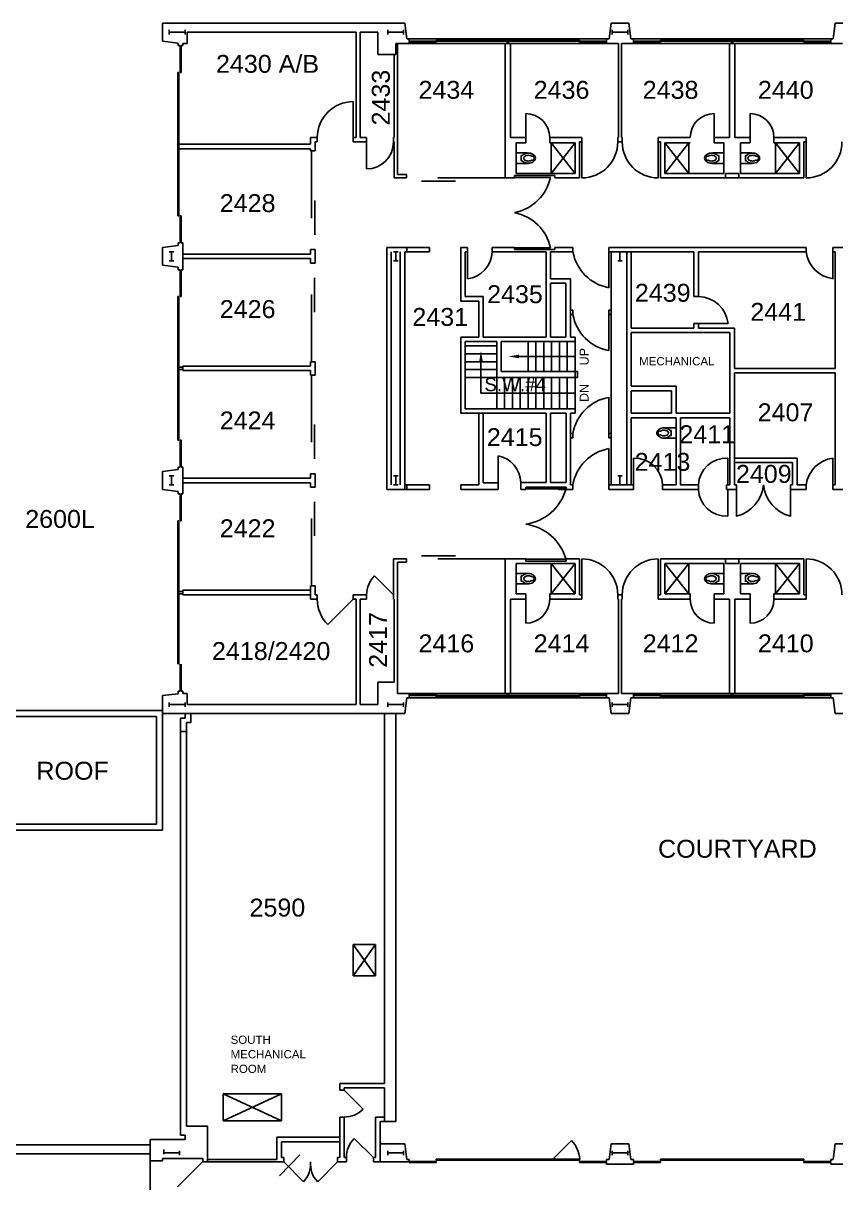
# Model space of a CAD drawing. Header units: inches. Extents: x -3198 to 3293, y 108 to 2903.
# Drawn here: x 82 to 1169, y 1022 to 2574 of the extents above; entities that cross this region are included whole.
import ezdxf
from ezdxf.enums import TextEntityAlignment as Align

# ---------------------------------------------------------------- set-up
doc = ezdxf.new("R2010")
doc.units = ezdxf.units.IN
doc.header["$LTSCALE"] = 96
doc.header["$MEASUREMENT"] = 0
doc.layers.get('0').update_dxf_attribs({"linetype": 'CONTINUOUS'})
for name, color, linetype in [('A-ANNO-ROOM', 4, 'CONTINUOUS'), ('A-ANNO-TEXT', 4, 'CONTINUOUS'), ('A-COLS', 5, 'CONTINUOUS'), ('A-DOOR', 2, 'CONTINUOUS'), ('A-FLOR-PFIX', 2, 'CONTINUOUS'), ('A-FLOR-STRS', 2, 'CONTINUOUS'), ('A-GLAZ', 2, 'CONTINUOUS'), ('A-GLAZ-SILL', 1, 'CONTINUOUS'), ('A-ROOF-LEVL-MED', 3, 'CONTINUOUS'), ('A-ROOF-LEVL-THICK', 5, 'CONTINUOUS'), ('A-SHAFT', 1, 'CONTINUOUS'), ('A-WALL-FULL', 6, 'CONTINUOUS')]:
    doc.layers.add(name, color=color, linetype=linetype)
doc.styles.add('ARIAL', font='arial.ttf')

# ---------------------------------------------------------------- blocks, each defined once
blk = doc.blocks.new('AH')
blk.add_lwpolyline([(0, 0, 0.05, 0, 0), (0.15, 0, 0, 0, 0)], format="xyseb")
blk = doc.blocks.new('P2477016')
for p, q in [((-3.603083, -23.831759), (-3.603083, -23.831759)), ((-2.504894, -21.068753), (-2.504894, -21.068753))]:
    blk.add_line(p, q)
for points in [[(-6.93083, -16.399601, -0.022673), (-7, -14.875), (-7, 0), (-3.020761, 0), (0, 0), (3.020761, 0), (7, 0), (7, -14.875)], [(-6.937926, -16.211212, -0.074934), (-6.387938, -12.562014, -0.085426), (-4.920528, -9.670474, -0.066386), (-3.550098, -8.264603), (-3.550098, -6.711212), (3.449902, -6.711212), (3.449902, -8.264603, -0.066386), (4.820333, -9.670474, -0.085426), (6.287743, -12.562014, -0.111314), (6.709134, -17.991061)], [(3.991504, -23.722377, -0.562484), (3.158962, -23.529526), (2.424162, -21.300368, -0.238976), (2.492058, -20.853364, 0.08035), (3.421006, -18.976205, 0.074934), (3.837731, -16.211212, 0.074934), (3.421006, -13.446218, 0.085426), (2.414145, -11.462194, 0.066386), (1.597345, -10.624271, 0.330534), (-1.69754, -10.624271, 0.066386), (-2.51434, -11.462194, 0.085426), (-3.521201, -13.446218, 0.074934), (-3.937926, -16.211212, 0.074934), (-3.521201, -18.976205, 0.08035), (-2.592253, -20.853364, -0.238976), (-2.524357, -21.300368), (-3.250575, -23.503493, -0.549653), (-4.069149, -23.710095)], [(0, -25.75, 0.143932), (2.498761, -25.015482, 0.107177), (4.949747, -22.564786, 0.077997), (6.431696, -19.212481, 0.065232), (7, -14.875)], [(-4.023967, -23.748064, 0.06085), (-2.498761, -25.015482, 0.143932), (0, -25.75)], [(-2.976493, -22.67201, 0.063273), (-1.687041, -23.754089, 0.143932), (0, -24.25)], [(0, -24.25, 0.143932), (1.687041, -23.754089, 0.059203), (2.902316, -22.750942)]]:
    blk.add_lwpolyline(points, format="xyb")
for centre, radius, start, end in [((5.443363, -16.211212), 12.38129, 180, 197.141641), ((2.746106, -17.043143), 9.558648, 197.141641, 216.672481), ((1.035634, -18.316811), 7.426057, 216.672481, 226.574161)]:
    blk.add_arc(centre, radius, start, end)

msp = doc.modelspace()

# ---------------------------------------------------------------- linework, layer by layer
at = {"layer": 'A-ANNO-ROOM'}
msp.add_line((452.1, 1058.9), (425, 1031), dxfattribs=at)
at = {"layer": 'A-ANNO-TEXT'}
for p, q in [((820.5, 2127.5), (745.5, 2127.5)), ((694.5, 2120.5), (694.5, 2078.5)), ((820.5, 2078.5), (694.5, 2078.5))]:
    msp.add_line(p, q, dxfattribs=at)
at = {"layer": 'A-COLS'}
for p, q in [((277.5, 2564.5), (277.5, 2558.5)), ((277.5, 2561.5), (298.5, 2561.5)), ((298.5, 2564.5), (298.5, 2558.5)), ((570, 2564.5), (570, 2558.5)), ((570, 2561.5), (591, 2561.5)), ((591, 2564.5), (591, 2558.5)), ((870, 2564.5), (870, 2558.5)), ((870, 2561.5), (891, 2561.5)), ((891, 2564.5), (891, 2558.5)), ((283.5, 2267.5), (277.5, 2267.5)), ((280.5, 2267.5), (280.5, 2255.5)), ((583.5, 2267.5), (577.5, 2267.5)), ((580.5, 2267.5), (580.5, 2255.5)), ((883.5, 2267.5), (877.5, 2267.5)), ((880.5, 2267.5), (880.5, 2255.5)), ((277.5, 2255.5), (283.5, 2255.5)), ((577.5, 2255.5), (583.5, 2255.5)), ((877.5, 2255.5), (883.5, 2255.5)), ((283.5, 1967.5), (277.5, 1967.5)), ((283.5, 1967.5), (277.5, 1967.5)), ((277.5, 1955.5), (283.5, 1955.5)), ((277.5, 1955.5), (283.5, 1955.5)), ((280.5, 1967.5), (280.5, 1955.5)), ((280.5, 1967.5), (280.5, 1955.5)), ((583.5, 1967.5), (577.5, 1967.5)), ((583.5, 1967.5), (577.5, 1967.5)), ((577.5, 1955.5), (583.5, 1955.5)), ((577.5, 1955.5), (583.5, 1955.5)), ((580.5, 1967.5), (580.5, 1955.5)), ((580.5, 1967.5), (580.5, 1955.5)), ((883.5, 1967.5), (877.5, 1967.5)), ((883.5, 1967.5), (877.5, 1967.5)), ((877.5, 1955.5), (883.5, 1955.5)), ((877.5, 1955.5), (883.5, 1955.5)), ((880.5, 1967.5), (880.5, 1955.5)), ((880.5, 1967.5), (880.5, 1955.5)), ((277.5, 1658.5), (277.5, 1664.5)), ((277.5, 1661.5), (298.5, 1661.5)), ((298.5, 1658.5), (298.5, 1664.5)), ((570, 1658.5), (570, 1664.5)), ((570, 1661.5), (591, 1661.5)), ((591, 1658.5), (591, 1664.5)), ((870, 1658.5), (870, 1664.5)), ((870, 1661.5), (891, 1661.5)), ((891, 1658.5), (891, 1664.5)), ((270, 1066), (270, 1060)), ((270, 1061.5), (291, 1061.5)), ((291, 1064.5), (291, 1058.5)), ((570, 1064.5), (570, 1058.5)), ((570, 1061.5), (591, 1061.5)), ((591, 1064.5), (591, 1058.5)), ((870, 1064.5), (870, 1058.5)), ((870, 1061.5), (891, 1061.5)), ((891, 1064.5), (891, 1058.5))]:
    msp.add_line(p, q, dxfattribs=at)
at = {"layer": 'A-DOOR'}
for p, q in [((523.5, 2420.5), (523.5, 2468.5)), ((754.5, 2420.5), (754.5, 2452.5)), ((1006.5, 2420.5), (1006.5, 2452.5)), ((1054.5, 2420.5), (1054.5, 2452.5)), ((541.5, 2414.5), (541.5, 2378.5)), ((829.5, 2414.5), (829.5, 2366.5)), ((931.5, 2414.5), (931.5, 2366.5)), ((1129.5, 2414.5), (1129.5, 2366.5)), ((467.8, 2312.5), (467.8, 2402.5)), ((660.5, 2362.2), (614.7, 2362.2)), ((636.9, 2366.5), (726.9, 2366.5)), ((739.5, 2367), (787.5, 2367)), ((472.1, 2336.1), (472.1, 2290.4)), ((676.5, 2231.5), (676.5, 2267.5)), ((739.5, 2273), (787.5, 2273)), ((865.5, 2219.5), (865.5, 2267.5)), ((1165.5, 2267.5), (1165.5, 2231.5)), ((471.9, 2186.8), (471.9, 2232.5)), ((467.6, 2210.4), (467.6, 2120.4)), ((865.5, 2135.5), (865.5, 2183.5)), ((1025.1, 2171.5), (985.5, 2171.5)), ((467.6, 2012.6), (467.6, 2102.6)), ((865.5, 2072.8), (865.5, 2024.8)), ((471.9, 2036.2), (471.9, 1990.5)), ((865.5, 2004.1), (865.5, 1956.1)), ((717.3, 1994.5), (717.3, 1958.5)), ((898.4, 1991.3), (898.4, 1955.3)), ((1024.6, 1991.3), (1024.6, 1955.5)), ((1165.5, 1955.5), (1165.5, 1991.5)), ((754.5, 1950.3), (808.4, 1950.3)), ((1024.6, 1913.7), (1024.6, 1949.5)), ((1036.5, 1949.5), (1036.5, 1913.5)), ((1108.5, 1949.5), (1108.5, 1913.5)), ((471.9, 1887.2), (471.9, 1932.9)), ((467.6, 1910.7), (467.6, 1820.7)), ((660.5, 1860.8), (614.7, 1860.8)), ((636.9, 1856.5), (726.9, 1856.5)), ((754.5, 1856), (808.4, 1856)), ((829.5, 1808.5), (829.5, 1856.5)), ((931.5, 1808.5), (931.5, 1856.5)), ((1129.5, 1808.5), (1129.5, 1856.5)), ((577.5, 1808.5), (552, 1834)), ((523.5, 1802.5), (489.6, 1768.6)), ((754.5, 1802.5), (754.5, 1770.5)), ((1006.5, 1802.5), (1006.5, 1770.5)), ((1054.5, 1802.5), (1054.5, 1770.5)), ((511.5, 1145.5), (537, 1120)), ((550.5, 1055.5), (525, 1081)), ((815.5, 1078.2), (790.5, 1053.2)), ((288.6, 1016.1), (322.5, 1050)), ((457, 1023), (430.5, 1049.5)), ((476, 1023), (502.5, 1049.5))]:
    msp.add_line(p, q, dxfattribs=at)
for centre, radius, start, end in [((523.5, 2420.5), 48, 90, 180), ((754.5, 2420.5), 32, 0, 90), ((1006.5, 2420.5), 32, 90, 180), ((1054.5, 2420.5), 32, 0, 90), ((541.5, 2414.5), 36, 270, 0), ((829.5, 2414.5), 48, 270, 0), ((931.5, 2414.5), 48, 180, 270), ((1129.5, 2414.5), 48, 270, 0), ((727.2, 2380.7), 61.9, 281.4865, 347.2118), ((727.2, 2259.3), 61.9, 12.7882, 78.5135), ((672.3, 2268.5), 37.2, 276.4446, 358.5345), ((876, 2278), 59.4, 190.1755, 259.8245), ((1170.8, 2272.8), 41.6, 187.2532, 262.7468), ((984.5, 2166.9), 40.9, 6.4446, 88.5345), ((876, 2194), 59.4, 190.1755, 259.8245), ((876, 2014.3), 59.4, 100.1755, 170.3681), ((876, 1945.6), 59.4, 100.1755, 170.3681), ((710.6, 1957.7), 37.2, 1.4655, 79.51), ((899.7, 1953.5), 37.9, 3.0775, 91.9773), ((1023.3, 1953.5), 37.9, 88.0227, 176.9225), ((1170.8, 1950.2), 41.6, 97.2532, 172.7468), ((1024.3, 1960.4), 48.4, 284.5742, 354.2232), ((1120.7, 1960.4), 48.4, 185.7768, 255.4258), ((745.2, 1968), 65.6, 278.1353, 344.3257), ((1023.3, 1951.5), 37.9, 183.0775, 271.9773), ((745.2, 1838.1), 65.6, 15.6743, 81.8647), ((829.5, 1808.5), 48, 0, 90), ((931.5, 1808.5), 48, 90, 180), ((1129.5, 1808.5), 48, 0, 90), ((577.5, 1808.5), 36, 135, 180), ((523.5, 1802.5), 48, 180, 225), ((754.5, 1802.5), 32, 270, 0), ((1006.5, 1802.5), 32, 180, 270), ((1054.5, 1802.5), 32, 270, 0), ((511.5, 1145.5), 36, 270, 315), ((550.5, 1055.5), 36, 135, 180), ((788.8, 1051.5), 37.8, 2.5989, 45), ((433.7, 1046.3), 32.9, 315, 5.6285), ((499.3, 1046.3), 32.9, 174.3715, 225)]:
    msp.add_arc(centre, radius, start, end, dxfattribs=at)
at = {"layer": 'A-FLOR-PFIX'}
for p, q in [((788.5, 2413.2), (788.5, 2372.5)), ((820.5, 2372.5), (788.5, 2413.2)), ((788.5, 2372.5), (820.5, 2413.2)), ((940.5, 2372.5), (972.5, 2413.2)), ((972.5, 2372.5), (940.5, 2413.2)), ((972.5, 2413.2), (972.5, 2372.5)), ((1120.5, 2372.5), (1088.5, 2413.2)), ((1088.5, 2413.2), (1088.5, 2372.5)), ((1088.5, 2372.5), (1120.5, 2413.2)), ((788.5, 1850.5), (820.5, 1809.7)), ((820.5, 1850.5), (788.5, 1809.7)), ((788.5, 1809.7), (788.5, 1850.5)), ((972.5, 1850.5), (940.5, 1809.7)), ((940.5, 1850.5), (972.5, 1809.7)), ((972.5, 1809.7), (972.5, 1850.5)), ((1120.5, 1850.5), (1088.5, 1809.7)), ((1088.5, 1850.5), (1120.5, 1809.7)), ((1088.5, 1809.7), (1088.5, 1850.5))]:
    msp.add_line(p, q, dxfattribs=at)
at = {"layer": 'A-FLOR-STRS'}
for p, q in [((757.5, 2147.5), (757.5, 2107.5)), ((768, 2147.5), (768, 2107.5)), ((778.5, 2147.5), (778.5, 2107.5)), ((789, 2147.5), (789, 2107.5)), ((799.5, 2147.5), (799.5, 2107.5)), ((810, 2147.5), (810, 2107.5)), ((820.5, 2147.5), (820.5, 2107.5)), ((715.5, 2141.5), (673.5, 2141.5)), ((715.5, 2131), (673.5, 2131)), ((715.5, 2120.5), (673.5, 2120.5)), ((715.5, 2110), (673.5, 2110)), ((715.5, 2099.5), (673.5, 2099.5)), ((715.5, 2099.5), (715.5, 2057.5)), ((726, 2099.5), (726, 2057.5)), ((736.5, 2099.5), (736.5, 2057.5)), ((747, 2099.5), (747, 2057.5)), ((757.5, 2099.5), (757.5, 2057.5)), ((768, 2099.5), (768, 2057.5)), ((778.5, 2099.5), (778.5, 2057.5)), ((789, 2099.5), (789, 2057.5)), ((799.5, 2099.5), (799.5, 2057.5)), ((810, 2099.5), (810, 2057.5)), ((820.5, 2099.5), (820.5, 2057.5)), ((252, 952), (252, 1051))]:
    msp.add_line(p, q, dxfattribs=at)
at = {"layer": 'A-GLAZ'}
for p, q in [((598.5, 2549.5), (634.5, 2549.5)), ((634.5, 2548), (598.5, 2548)), ((634.5, 2551), (730.5, 2551)), ((634.5, 2551), (634.5, 2549.5)), ((634.5, 2549.5), (730.5, 2549.5)), ((634.5, 2548), (634.5, 2549.5)), ((729.5, 2546.5), (729.5, 2551)), ((730.5, 2551), (826.5, 2551)), ((730.5, 2549.5), (826.5, 2549.5)), ((731.5, 2546.5), (731.5, 2551)), ((826.5, 2551), (826.5, 2549.5)), ((826.5, 2549.5), (862.5, 2549.5)), ((826.5, 2548), (826.5, 2549.5)), ((826.5, 2548), (862.5, 2548)), ((898.5, 2549.5), (934.5, 2549.5)), ((934.5, 2548), (898.5, 2548)), ((934.5, 2551), (1030.5, 2551)), ((934.5, 2551), (934.5, 2549.5)), ((934.5, 2549.5), (1030.5, 2549.5)), ((934.5, 2548), (934.5, 2549.5)), ((1029.5, 2546.5), (1029.5, 2551)), ((1030.5, 2551), (1126.5, 2551)), ((1030.5, 2549.5), (1126.5, 2549.5)), ((1031.5, 2546.5), (1031.5, 2551)), ((1126.5, 2551), (1126.5, 2549.5)), ((1126.5, 2549.5), (1162.5, 2549.5)), ((1126.5, 2548), (1126.5, 2549.5)), ((1126.5, 2548), (1162.5, 2548)), ((729.5, 1676.5), (729.5, 1672)), ((731.5, 1676.5), (731.5, 1672)), ((1029.5, 1676.5), (1029.5, 1672)), ((1031.5, 1676.5), (1031.5, 1672)), ((634.5, 1675), (598.5, 1675)), ((598.5, 1673.5), (634.5, 1673.5)), ((634.5, 1675), (634.5, 1673.5)), ((634.5, 1673.5), (730.5, 1673.5)), ((634.5, 1672), (634.5, 1673.5)), ((634.5, 1672), (730.5, 1672)), ((730.5, 1673.5), (826.5, 1673.5)), ((730.5, 1672), (826.5, 1672)), ((826.5, 1675), (862.5, 1675)), ((826.5, 1675), (826.5, 1673.5)), ((826.5, 1673.5), (862.5, 1673.5)), ((826.5, 1672), (826.5, 1673.5)), ((934.5, 1675), (898.5, 1675)), ((898.5, 1673.5), (934.5, 1673.5)), ((934.5, 1675), (934.5, 1673.5)), ((934.5, 1673.5), (1030.5, 1673.5)), ((934.5, 1672), (934.5, 1673.5)), ((934.5, 1672), (1030.5, 1672)), ((1030.5, 1673.5), (1126.5, 1673.5)), ((1030.5, 1672), (1126.5, 1672)), ((1126.5, 1675), (1162.5, 1675)), ((1126.5, 1675), (1126.5, 1673.5)), ((1126.5, 1673.5), (1162.5, 1673.5)), ((1126.5, 1672), (1126.5, 1673.5))]:
    msp.add_line(p, q, dxfattribs=at)
at = {"layer": 'A-GLAZ-SILL'}
for p, q in [((598.5, 2552.5), (862.5, 2552.5)), ((598.5, 2546.5), (726.9, 2546.5)), ((734.1, 2546.5), (862.5, 2546.5)), ((898.5, 2552.5), (1162.5, 2552.5)), ((898.5, 2546.5), (1026.9, 2546.5)), ((1034.1, 2546.5), (1162.5, 2546.5)), ((598.5, 1676.5), (726.9, 1676.5)), ((734.1, 1676.5), (862.5, 1676.5)), ((898.5, 1676.5), (1026.9, 1676.5)), ((1034.1, 1676.5), (1162.5, 1676.5)), ((598.5, 1670.5), (862.5, 1670.5)), ((898.5, 1670.5), (1162.5, 1670.5))]:
    msp.add_line(p, q, dxfattribs=at)
at = {"layer": 'A-ROOF-LEVL-MED'}
for p, q in [((30.5, 1645.6), (260.5, 1645.6)), ((260.5, 1645.6), (260.5, 1501.5)), ((30.5, 1501.5), (260.5, 1501.5))]:
    msp.add_line(p, q, dxfattribs=at)
at = {"layer": 'A-ROOF-LEVL-THICK'}
for p, q in [((30.5, 1653.6), (268.5, 1653.6)), ((268.5, 1649.5), (268.5, 1493.5)), ((30.5, 1493.5), (268.5, 1493.5))]:
    msp.add_line(p, q, dxfattribs=at)
at = {"layer": 'A-SHAFT'}
for p, q in [((535.5, 1340.5), (523.5, 1340.5)), ((523.5, 1340.5), (523.5, 1298.5)), ((523.5, 1340.5), (553.5, 1298.5)), ((553.5, 1340.5), (523.5, 1298.5)), ((553.5, 1340.5), (535.5, 1340.5)), ((553.5, 1298.5), (553.5, 1340.5)), ((523.5, 1298.5), (535.5, 1298.5)), ((535.5, 1298.5), (553.5, 1298.5)), ((427.5, 1140.5), (349.5, 1140.5)), ((349.5, 1140.5), (349.5, 1104.5)), ((349.5, 1140.5), (427.5, 1104.5)), ((427.5, 1140.5), (349.5, 1104.5)), ((427.5, 1104.5), (427.5, 1140.5)), ((349.5, 1104.5), (421.5, 1104.5)), ((421.5, 1104.5), (427.5, 1104.5))]:
    msp.add_line(p, q, dxfattribs=at)
at = {"layer": 'A-WALL-FULL'}
for p, q in [((592.5, 2573.5), (268.5, 2573.5)), ((268.5, 2573.5), (268.5, 2549.5)), ((301.5, 2561.5), (527.5, 2561.5)), ((301.5, 2546.5), (301.5, 2561.5)), ((527.5, 2420.5), (527.5, 2561.5)), ((532.8, 2420.5), (532.8, 2561.5)), ((532.8, 2561.5), (556.5, 2561.5)), ((556.5, 2561.5), (556.5, 2531.5)), ((592.5, 2573.5), (595.1, 2552.5)), ((868.5, 2573.5), (865.9, 2552.5)), ((892.5, 2573.5), (868.5, 2573.5)), ((892.5, 2573.5), (895.1, 2552.5)), ((1168.5, 2573.5), (1165.9, 2552.5)), ((1192.5, 2573.5), (1168.5, 2573.5)), ((268.5, 2549.5), (289.5, 2546.9)), ((289.5, 2546.9), (289.5, 2543.5)), ((295.5, 2546.5), (295.5, 2543.5)), ((295.5, 2546.5), (301.5, 2546.5)), ((580.5, 2546.5), (598.5, 2546.5)), ((580.5, 2531.5), (580.5, 2546.5)), ((582.6, 2371), (582.6, 2546.5)), ((598.5, 2552.5), (595.1, 2552.5)), ((598.5, 2546.5), (598.5, 2552.5)), ((734.1, 2546.5), (726.9, 2546.5)), ((726.9, 2546.5), (726.9, 2366.5)), ((734.1, 2546.5), (734.1, 2420.5)), ((862.5, 2552.5), (862.5, 2546.5)), ((862.5, 2552.5), (865.9, 2552.5)), ((878.4, 2546.5), (862.5, 2546.5)), ((878.4, 2420.5), (878.4, 2546.5)), ((882.6, 2546.5), (898.5, 2546.5)), ((882.6, 2420.5), (882.6, 2546.5)), ((895.1, 2552.5), (898.5, 2552.5)), ((898.5, 2546.5), (898.5, 2552.5)), ((1034.1, 2546.5), (1026.9, 2546.5)), ((1026.9, 2546.5), (1026.9, 2420.5)), ((1034.1, 2546.5), (1034.1, 2420.5)), ((1165.9, 2552.5), (1162.5, 2552.5)), ((1162.5, 2552.5), (1162.5, 2546.5)), ((1178.4, 2546.5), (1162.5, 2546.5)), ((291.8, 2543.5), (289.5, 2543.5)), ((291.8, 2543.5), (291.8, 2507.5)), ((293.2, 2543.5), (293.2, 2507.5)), ((295.5, 2543.5), (293.2, 2543.5)), ((556.5, 2531.5), (580.5, 2531.5)), ((578.4, 2420.5), (578.4, 2531.5)), ((288.8, 2507.5), (290.2, 2507.5)), ((288.8, 2507.5), (288.8, 2411.5)), ((290.2, 2507.5), (290.2, 2411.5)), ((293.2, 2507.5), (291.8, 2507.5)), ((288.8, 2411.5), (288.8, 2315.5)), ((466.5, 2411.5), (290.2, 2411.5)), ((290.2, 2411.5), (290.2, 2315.5)), ((466.5, 2420.5), (466.5, 2411.5)), ((466.5, 2420.5), (472.5, 2420.5)), ((472.5, 2420.5), (475.5, 2420.5)), ((472.5, 2414.5), (472.5, 2402.5)), ((472.5, 2414.5), (475.5, 2414.5)), ((475.5, 2420.5), (475.5, 2414.5)), ((523.5, 2414.5), (523.5, 2420.5)), ((527.5, 2420.5), (523.5, 2420.5)), ((541.5, 2414.5), (523.5, 2414.5)), ((541.5, 2420.5), (532.8, 2420.5)), ((541.5, 2414.5), (541.5, 2420.5)), ((577.5, 2420.5), (577.5, 2414.5)), ((577.5, 2420.5), (578.4, 2420.5)), ((577.5, 2414.5), (578.4, 2414.5)), ((578.4, 2366.5), (578.4, 2414.5)), ((734.1, 2420.5), (754.5, 2420.5)), ((741.6, 2372.5), (741.6, 2413.2)), ((741.6, 2413.2), (754.5, 2413.2)), ((754.5, 2413.2), (754.5, 2420.5)), ((786.5, 2420.5), (829.5, 2420.5)), ((786.5, 2413.2), (786.5, 2420.5)), ((786.5, 2413.2), (820.5, 2413.2)), ((820.5, 2372.5), (820.5, 2413.2)), ((826.5, 2414.5), (829.5, 2414.5)), ((826.5, 2366.5), (826.5, 2414.5)), ((829.5, 2420.5), (829.5, 2414.5)), ((877.5, 2420.5), (878.4, 2420.5)), ((877.5, 2420.5), (877.5, 2414.5)), ((877.5, 2414.5), (883.5, 2414.5)), ((882.6, 2420.5), (883.5, 2420.5)), ((883.5, 2420.5), (883.5, 2414.5)), ((931.5, 2420.5), (931.5, 2414.5)), ((974.5, 2420.5), (931.5, 2420.5)), ((931.5, 2414.5), (934.5, 2414.5)), ((934.5, 2414.5), (934.5, 2366.5)), ((974.5, 2413.2), (940.5, 2413.2)), ((940.5, 2372.5), (940.5, 2413.2)), ((1026.9, 2420.5), (1006.5, 2420.5)), ((1006.5, 2413.2), (1006.5, 2420.5)), ((1019.4, 2413.2), (1006.5, 2413.2)), ((1019.4, 2372.5), (1019.4, 2413.2)), ((1034.1, 2420.5), (1054.5, 2420.5)), ((1041.6, 2372.5), (1041.6, 2413.2)), ((1041.6, 2413.2), (1054.5, 2413.2)), ((1054.5, 2413.2), (1054.5, 2420.5)), ((1086.5, 2420.5), (1129.5, 2420.5)), ((1086.5, 2413.2), (1086.5, 2420.5)), ((1086.5, 2413.2), (1120.5, 2413.2)), ((1120.5, 2372.5), (1120.5, 2413.2)), ((1126.5, 2366.5), (1126.5, 2414.5)), ((1126.5, 2414.5), (1129.5, 2414.5)), ((1129.5, 2420.5), (1129.5, 2414.5)), ((466.5, 2405.5), (290.2, 2405.5)), ((466.5, 2402.5), (466.5, 2405.5)), ((472.5, 2402.5), (466.5, 2402.5)), ((594.9, 2366.5), (578.4, 2366.5)), ((594.9, 2371), (582.6, 2371)), ((594.9, 2371), (594.9, 2366.5)), ((726.9, 2366.5), (739.5, 2366.5)), ((739.5, 2369.5), (793.5, 2369.5)), ((739.5, 2366.5), (739.5, 2369.5)), ((739.5, 2369.5), (739.5, 2366.5)), ((741.6, 2372.5), (820.5, 2372.5)), ((793.5, 2369.5), (793.5, 2366.5)), ((793.5, 2366.5), (826.5, 2366.5)), ((934.5, 2366.5), (1126.5, 2366.5)), ((1019.4, 2372.5), (940.5, 2372.5)), ((1021.5, 2372.5), (1021.5, 2366.5)), ((1021.5, 2372.5), (1039.5, 2372.5)), ((1039.5, 2372.5), (1039.5, 2366.5)), ((1041.6, 2372.5), (1120.5, 2372.5)), ((288.8, 2315.5), (290.2, 2315.5)), ((293.2, 2315.5), (291.8, 2315.5)), ((291.8, 2315.5), (291.8, 2279.5)), ((293.2, 2315.5), (293.2, 2279.5)), ((268.5, 2273.5), (289.5, 2276.1)), ((268.5, 2273.5), (268.5, 2249.5)), ((289.5, 2279.5), (291.8, 2279.5)), ((289.5, 2276.1), (289.5, 2279.5)), ((293.2, 2279.5), (295.5, 2279.5)), ((295.5, 2276.9), (295.5, 2279.5)), ((295.5, 2276.9), (295.5, 2246.1)), ((466.5, 2270.5), (472.5, 2270.5)), ((466.5, 2264.5), (466.5, 2270.5)), ((472.5, 2270.5), (472.5, 2252.5)), ((592.5, 2273.5), (568.5, 2273.5)), ((568.5, 2273.5), (568.5, 1949.5)), ((574.5, 2267.5), (574.5, 1955.5)), ((586.5, 1955.5), (586.5, 2267.5)), ((592.5, 2273.5), (595.5, 2273.5)), ((592.5, 2267.5), (595.5, 2267.5)), ((592.5, 2267.5), (592.5, 1955.5)), ((595.5, 2273.5), (625.5, 2273.5)), ((595.5, 2273.5), (595.5, 2267.5)), ((625.5, 2267.5), (595.5, 2267.5)), ((625.5, 2273.5), (625.5, 2267.5)), ((673.5, 2273.5), (667.5, 2273.5)), ((667.5, 2273.5), (667.5, 2201.5)), ((673.5, 2273.5), (676.5, 2273.5)), ((673.5, 2207.5), (673.5, 2267.5)), ((676.5, 2267.5), (673.5, 2267.5)), ((676.5, 2273.5), (676.5, 2267.5)), ((709.5, 2273.5), (739.5, 2273.5)), ((709.5, 2273.5), (709.5, 2267.5)), ((709.5, 2267.5), (781.5, 2267.5)), ((739.5, 2273.5), (739.5, 2270.5)), ((739.5, 2270.5), (793.5, 2270.5)), ((781.5, 2267.5), (781.5, 2153.5)), ((817.5, 2267.5), (787.5, 2267.5)), ((787.5, 2267.5), (787.5, 2231.5)), ((793.5, 2273.5), (817.5, 2273.5)), ((793.5, 2270.5), (793.5, 2273.5)), ((817.5, 2273.5), (817.5, 2267.5)), ((865.5, 2273.5), (1129.5, 2273.5)), ((865.5, 2273.5), (865.5, 2267.5)), ((865.5, 2267.5), (979.5, 2267.5)), ((865.5, 2267.5), (868.5, 2267.5)), ((868.5, 2267.5), (868.5, 1955.5)), ((868.5, 2267.5), (886.5, 2267.5)), ((889.5, 2165.5), (889.5, 2267.5)), ((895.5, 2165.5), (895.5, 2267.5)), ((979.5, 2207.5), (979.5, 2267.5)), ((985.5, 2207.5), (985.5, 2267.5)), ((985.5, 2267.5), (1129.5, 2267.5)), ((1111.5, 2273.5), (1108.5, 2273.5)), ((1129.5, 2273.5), (1129.5, 2267.5)), ((1165.5, 2273.5), (1165.5, 2267.5)), ((1168.5, 2273.5), (1165.5, 2273.5)), ((1165.5, 2267.5), (1168.5, 2267.5)), ((1168.5, 2273.5), (1252.5, 2273.5)), ((1168.5, 2267.5), (1168.5, 2156.5)), ((295.5, 2264.5), (295.5, 2258.5)), ((295.5, 2264.5), (466.5, 2264.5)), ((295.5, 2258.5), (466.5, 2258.5)), ((466.5, 2252.5), (466.5, 2258.5)), ((472.5, 2252.5), (466.5, 2252.5)), ((268.5, 2249.5), (289.5, 2246.9)), ((289.5, 2246.9), (289.5, 2243.5)), ((289.5, 2243.5), (291.8, 2243.5)), ((291.8, 2207.5), (291.8, 2243.5)), ((293.2, 2207.5), (293.2, 2243.5)), ((293.2, 2243.5), (295.5, 2243.5)), ((295.5, 2246.1), (295.5, 2243.5)), ((811.5, 2231.5), (787.5, 2231.5)), ((808.2, 2225.5), (787.5, 2225.5)), ((787.5, 2225.5), (787.5, 2153.5)), ((808.2, 2189.5), (808.2, 2225.5)), ((811.5, 2231.5), (814.2, 2231.5)), ((814.2, 2231.5), (814.2, 2222.5)), ((814.2, 2189.5), (814.2, 2225.5)), ((288.8, 2111.5), (288.8, 2207.5)), ((288.8, 2207.5), (290.2, 2207.5)), ((290.2, 2113), (290.2, 2207.5)), ((293.2, 2207.5), (291.8, 2207.5)), ((697.5, 2207.5), (673.5, 2207.5)), ((697.5, 2153.5), (697.5, 2207.5)), ((979.5, 2207.5), (985.5, 2207.5)), ((691.5, 2201.5), (667.5, 2201.5)), ((691.5, 2159.5), (691.5, 2201.5)), ((808.2, 2153.5), (808.2, 2189.5)), ((814.2, 2189.5), (817.2, 2189.5)), ((814.2, 2153.5), (814.2, 2189.5)), ((817.2, 2189.5), (817.2, 2183.5)), ((865.5, 2189.5), (865.5, 2183.5)), ((868.5, 2189.5), (865.5, 2189.5)), ((817.2, 2183.5), (814.2, 2183.5)), ((865.5, 2183.5), (868.5, 2183.5)), ((691.5, 2159.5), (691.5, 2153.5)), ((889.5, 2165.5), (889.5, 2159.5)), ((889.5, 2051.5), (889.5, 2159.5)), ((895.5, 2165.5), (979.5, 2165.5)), ((895.5, 2159.5), (1027.5, 2159.5)), ((895.5, 2087.5), (895.5, 2159.5)), ((979.5, 2165.5), (979.5, 2171.5)), ((979.5, 2171.5), (985.5, 2171.5)), ((985.5, 2165.5), (985.5, 2171.5)), ((985.5, 2165.5), (1033.5, 2165.5)), ((1027.5, 2159.5), (1027.5, 2051.5)), ((1033.5, 2165.5), (1033.5, 2159.5)), ((1033.5, 2159.5), (1033.5, 2111.5)), ((667.5, 2153.5), (667.5, 2057.5)), ((691.5, 2153.5), (667.5, 2153.5)), ((673.5, 2147.5), (715.5, 2147.5)), ((673.5, 2057.5), (673.5, 2147.5)), ((781.5, 2153.5), (697.5, 2153.5)), ((715.5, 2147.5), (715.5, 2099.5)), ((721.5, 2147.5), (820.5, 2147.5)), ((721.5, 2107.5), (721.5, 2147.5)), ((808.2, 2153.5), (787.5, 2153.5)), ((814.2, 2153.5), (817.5, 2153.5)), ((820.5, 2153.5), (817.5, 2153.5)), ((820.5, 2147.5), (820.5, 2153.5)), ((1168.5, 2156.5), (1168.5, 2111.5)), ((288.8, 2015.5), (288.8, 2111.5)), ((290.2, 2113), (290.2, 2110)), ((295.5, 2113), (290.2, 2113)), ((295.5, 2114.5), (466.5, 2114.5)), ((295.5, 2114.5), (295.5, 2113)), ((295.5, 2113), (295.5, 2110)), ((466.5, 2114.5), (466.5, 2120.5)), ((466.5, 2120.5), (472.5, 2120.5)), ((472.5, 2120.5), (472.5, 2102.5)), ((1033.5, 2111.5), (1168.5, 2111.5)), ((295.5, 2110), (290.2, 2110)), ((290.2, 2015.5), (290.2, 2110)), ((295.5, 2110), (295.5, 2108.5)), ((295.5, 2108.5), (466.5, 2108.5)), ((466.5, 2102.5), (466.5, 2108.5)), ((472.5, 2102.5), (466.5, 2102.5)), ((715.5, 2099.5), (820.5, 2099.5)), ((820.5, 2107.5), (721.5, 2107.5)), ((820.5, 2107.5), (823.5, 2107.5)), ((820.5, 2099.5), (820.5, 2107.5)), ((823.5, 2099.5), (820.5, 2099.5)), ((823.5, 2107.5), (823.5, 2099.5)), ((1033.5, 2105.5), (1033.5, 2045.5)), ((1033.5, 2105.5), (1168.5, 2105.5)), ((1168.5, 2072.5), (1168.5, 2105.5)), ((895.5, 2087.5), (955.5, 2087.5)), ((895.5, 2081.5), (949.5, 2081.5)), ((895.5, 2051.5), (895.5, 2081.5)), ((895.5, 2051.5), (895.5, 2081.5)), ((949.5, 2081.5), (949.5, 2051.5)), ((955.5, 2087.5), (955.5, 2051.5)), ((1168.5, 2072.5), (1168.5, 1955.5)), ((667.5, 2051.5), (667.5, 2057.5)), ((673.5, 2051.5), (667.5, 2051.5)), ((673.5, 2057.5), (820.5, 2057.5)), ((673.5, 2051.5), (781.5, 2051.5)), ((691.5, 1955.5), (691.5, 2051.5)), ((697.5, 1958.5), (697.5, 2051.5)), ((781.5, 1958.6), (781.5, 2051.5)), ((787.5, 2051.5), (808.5, 2051.5)), ((787.5, 1958.6), (787.5, 2051.5)), ((808.5, 1958.6), (808.5, 2051.5)), ((817.5, 2051.5), (814.5, 2051.5)), ((814.5, 1958.6), (814.5, 2051.5)), ((817.5, 2051.5), (820.5, 2051.5)), ((820.5, 2057.5), (820.5, 2051.5)), ((889.5, 2051.5), (889.5, 2045.5)), ((895.5, 2051.5), (949.5, 2051.5)), ((955.5, 2051.5), (1027.5, 2051.5)), ((889.5, 1955.5), (889.5, 2045.5)), ((895.5, 2045.5), (955.5, 2045.5)), ((895.5, 1955.5), (895.5, 2045.5)), ((955.5, 2045.5), (955.5, 1955.5)), ((961.5, 2045.5), (1027.5, 2045.5)), ((961.5, 2045.5), (961.5, 1955.5)), ((1027.5, 2045.5), (1027.5, 1955.5)), ((1033.5, 2045.5), (1033.5, 1955.5)), ((817.5, 2024.5), (814.5, 2024.5)), ((817.5, 2018.5), (814.5, 2018.5)), ((817.5, 2021.5), (817.5, 2024.5)), ((817.5, 2021.5), (817.5, 2018.5)), ((865.5, 2021.5), (865.5, 2024.5)), ((865.5, 2024.5), (868.5, 2024.5)), ((865.5, 2021.5), (865.5, 2018.5)), ((865.5, 2018.5), (868.5, 2018.5)), ((288.8, 2015.5), (290.2, 2015.5)), ((291.8, 1979.5), (291.8, 2015.5)), ((293.2, 2015.5), (291.8, 2015.5)), ((293.2, 1979.5), (293.2, 2015.5)), ((1117.5, 1991.5), (1033.5, 1991.5)), ((1117.5, 1955.5), (1117.5, 1991.5)), ((268.5, 1973.5), (289.5, 1976.1)), ((268.5, 1973.5), (268.5, 1949.5)), ((289.5, 1976.1), (289.5, 1979.5)), ((289.5, 1979.5), (291.8, 1979.5)), ((293.2, 1979.5), (295.5, 1979.5)), ((295.5, 1976.9), (295.5, 1979.5)), ((295.5, 1976.9), (295.5, 1946.1)), ((1111.5, 1985.5), (1033.5, 1985.5)), ((1033.5, 1985.5), (1033.5, 1955.5)), ((1111.5, 1955.5), (1111.5, 1985.5)), ((295.5, 1964.5), (295.5, 1963)), ((295.5, 1964.5), (466.5, 1964.5)), ((295.5, 1963), (295.5, 1960)), ((295.5, 1960), (295.5, 1958.5)), ((295.5, 1958.5), (466.5, 1958.5)), ((466.5, 1970.5), (472.5, 1970.5)), ((466.5, 1964.5), (466.5, 1970.5)), ((466.5, 1952.5), (466.5, 1958.5)), ((472.5, 1970.5), (472.5, 1952.5)), ((592.5, 1955.5), (595.5, 1955.5)), ((592.5, 1955.5), (592.5, 1949.5)), ((595.5, 1955.5), (595.5, 1949.5)), ((595.5, 1955.5), (625.5, 1955.5)), ((625.5, 1955.5), (625.5, 1949.5)), ((667.5, 1955.5), (691.5, 1955.5)), ((667.5, 1949.5), (667.5, 1955.5)), ((717.3, 1958.5), (697.5, 1958.5)), ((717.3, 1949.5), (717.3, 1958.5)), ((747.7, 1958.6), (781.5, 1958.6)), ((747.7, 1958.6), (747.7, 1949.6)), ((787.5, 1958.6), (808.5, 1958.6)), ((814.5, 1958.6), (814.5, 1955.5)), ((814.5, 1955.5), (817.5, 1955.5)), ((817.5, 1955.5), (817.5, 1949.5)), ((865.5, 1955.5), (865.5, 1949.5)), ((865.5, 1955.5), (895.5, 1955.5)), ((895.5, 1955.5), (898.5, 1955.5)), ((898.5, 1955.5), (898.5, 1949.5)), ((937.5, 1955.5), (937.5, 1949.5)), ((955.5, 1955.5), (937.5, 1955.5)), ((961.5, 1955.5), (985.5, 1955.5)), ((985.5, 1949.5), (985.5, 1955.5)), ((1027.5, 1955.5), (1022.8, 1955.5)), ((1022.8, 1949.5), (1022.8, 1955.5)), ((1036.5, 1955.5), (1033.5, 1955.5)), ((1036.5, 1949.5), (1036.5, 1955.5)), ((1108.5, 1949.5), (1108.5, 1955.5)), ((1108.5, 1955.5), (1111.5, 1955.5)), ((1129.5, 1955.5), (1117.5, 1955.5)), ((1129.5, 1949.5), (1129.5, 1955.5)), ((1165.5, 1955.5), (1168.5, 1955.5)), ((1165.5, 1949.5), (1165.5, 1955.5)), ((268.5, 1949.5), (289.5, 1946.9)), ((268.5, 1949.5), (289.5, 1946.9)), ((289.5, 1946.9), (289.5, 1943.5)), ((289.5, 1943.5), (291.8, 1943.5)), ((291.8, 1907.5), (291.8, 1943.5)), ((293.2, 1907.5), (293.2, 1943.5)), ((293.2, 1943.5), (295.5, 1943.5)), ((295.5, 1946.1), (295.5, 1943.5)), ((472.5, 1952.5), (466.5, 1952.5)), ((592.5, 1949.5), (568.5, 1949.5)), ((592.5, 1949.5), (595.5, 1949.5)), ((625.5, 1949.5), (595.5, 1949.5)), ((667.5, 1949.5), (691.5, 1949.5)), ((691.5, 1949.5), (697.5, 1949.5)), ((697.5, 1949.5), (717.3, 1949.5)), ((747.7, 1949.6), (754.5, 1949.6)), ((754.5, 1952.6), (808.5, 1952.6)), ((754.5, 1949.6), (754.5, 1952.6)), ((798.2, 1949.5), (817.5, 1949.5)), ((808.5, 1952.6), (808.5, 1949.5)), ((865.5, 1949.5), (895.5, 1949.5)), ((898.5, 1949.5), (895.5, 1949.5)), ((937.5, 1949.5), (985.5, 1949.5)), ((1022.8, 1949.5), (1033.5, 1949.5)), ((1033.5, 1949.5), (1036.5, 1949.5)), ((1111.5, 1949.5), (1108.5, 1949.5)), ((1111.5, 1949.5), (1129.5, 1949.5)), ((1165.5, 1949.5), (1168.5, 1949.5)), ((1168.5, 1949.5), (1240.5, 1949.5)), ((288.8, 1811.5), (288.8, 1907.5)), ((288.8, 1907.5), (290.2, 1907.5)), ((290.2, 1811.5), (290.2, 1907.5)), ((293.2, 1907.5), (291.8, 1907.5)), ((577.5, 1802.5), (577.5, 1856.5)), ((594.9, 1856.5), (577.5, 1856.5)), ((582.6, 1852), (582.6, 1676.5)), ((594.9, 1852), (582.6, 1852)), ((594.9, 1852), (594.9, 1856.5)), ((726.9, 1856.5), (754.5, 1856.5)), ((726.9, 1676.5), (726.9, 1856.5)), ((741.6, 1850.5), (820.5, 1850.5)), ((741.6, 1850.5), (741.6, 1809.7)), ((754.5, 1856.5), (754.5, 1853.5)), ((754.5, 1853.5), (808.5, 1853.5)), ((808.5, 1856.5), (826.5, 1856.5)), ((808.5, 1853.5), (808.5, 1856.5)), ((820.5, 1850.5), (820.5, 1809.7)), ((826.5, 1856.5), (826.5, 1808.5)), ((934.5, 1856.5), (1126.5, 1856.5)), ((934.5, 1808.5), (934.5, 1856.5)), ((1019.4, 1850.5), (940.5, 1850.5)), ((940.5, 1850.5), (940.5, 1809.7)), ((1019.4, 1850.5), (1019.4, 1809.7)), ((1021.5, 1850.5), (1021.5, 1856.5)), ((1021.5, 1850.5), (1039.5, 1850.5)), ((1039.5, 1850.5), (1039.5, 1856.5)), ((1041.6, 1850.5), (1041.6, 1809.7)), ((1041.6, 1850.5), (1120.5, 1850.5)), ((1120.5, 1850.5), (1120.5, 1809.7)), ((1126.5, 1856.5), (1126.5, 1808.5)), ((466.5, 1820.5), (472.5, 1820.5)), ((466.5, 1814.5), (466.5, 1820.5)), ((466.5, 1820.5), (466.5, 1802.5)), ((466.5, 1820.5), (472.5, 1820.5)), ((472.5, 1820.5), (472.5, 1808.5)), ((288.8, 1715.5), (288.8, 1811.5)), ((295.5, 1813), (290.2, 1813)), ((290.2, 1715.5), (290.2, 1811.5)), ((295.5, 1810), (290.2, 1810)), ((295.5, 1814.5), (295.5, 1813)), ((295.5, 1814.5), (466.5, 1814.5)), ((295.5, 1813), (295.5, 1810)), ((295.5, 1810), (295.5, 1808.5)), ((295.5, 1808.5), (466.5, 1808.5)), ((466.5, 1802.5), (466.5, 1808.5)), ((472.5, 1802.5), (466.5, 1802.5)), ((466.5, 1802.5), (472.5, 1802.5)), ((472.5, 1808.5), (475.5, 1808.5)), ((472.5, 1802.5), (475.5, 1802.5)), ((475.5, 1802.5), (475.5, 1808.5)), ((541.5, 1808.5), (523.5, 1808.5)), ((523.5, 1808.5), (523.5, 1802.5)), ((527.5, 1802.5), (523.5, 1802.5)), ((527.5, 1802.5), (527.5, 1661.5)), ((541.5, 1802.5), (532.8, 1802.5)), ((532.8, 1802.5), (532.8, 1661.5)), ((541.5, 1808.5), (541.5, 1802.5)), ((577.5, 1802.5), (578.4, 1802.5)), ((578.4, 1802.5), (578.4, 1691.5)), ((734.1, 1802.5), (754.5, 1802.5)), ((734.1, 1676.5), (734.1, 1802.5)), ((741.6, 1809.7), (754.5, 1809.7)), ((754.5, 1809.7), (754.5, 1802.5)), ((786.5, 1809.7), (820.5, 1809.7)), ((786.5, 1809.7), (786.5, 1802.5)), ((786.5, 1802.5), (829.5, 1802.5)), ((826.5, 1808.5), (829.5, 1808.5)), ((829.5, 1802.5), (829.5, 1808.5)), ((877.5, 1808.5), (883.5, 1808.5)), ((877.5, 1802.5), (877.5, 1808.5)), ((877.5, 1802.5), (878.4, 1802.5)), ((878.4, 1802.5), (878.4, 1676.5)), ((882.6, 1802.5), (882.6, 1676.5)), ((882.6, 1802.5), (883.5, 1802.5)), ((883.5, 1802.5), (883.5, 1808.5)), ((931.5, 1802.5), (931.5, 1808.5)), ((931.5, 1808.5), (934.5, 1808.5)), ((974.5, 1802.5), (931.5, 1802.5)), ((974.5, 1809.7), (940.5, 1809.7)), ((974.5, 1809.7), (974.5, 1802.5)), ((1006.5, 1809.7), (1006.5, 1802.5)), ((1019.4, 1809.7), (1006.5, 1809.7)), ((1026.9, 1802.5), (1006.5, 1802.5)), ((1026.9, 1676.5), (1026.9, 1802.5)), ((1034.1, 1676.5), (1034.1, 1802.5)), ((1034.1, 1802.5), (1054.5, 1802.5)), ((1041.6, 1809.7), (1054.5, 1809.7)), ((1054.5, 1809.7), (1054.5, 1802.5)), ((1086.5, 1809.7), (1120.5, 1809.7)), ((1086.5, 1809.7), (1086.5, 1802.5)), ((1086.5, 1802.5), (1129.5, 1802.5)), ((1126.5, 1808.5), (1129.5, 1808.5)), ((1129.5, 1802.5), (1129.5, 1808.5)), ((291.8, 1679.5), (291.8, 1715.5)), ((293.2, 1679.5), (293.2, 1715.5)), ((291.8, 1679.5), (289.5, 1679.5)), ((289.5, 1676.1), (289.5, 1679.5)), ((295.5, 1679.5), (293.2, 1679.5)), ((295.5, 1676.5), (295.5, 1679.5)), ((295.5, 1676.5), (301.5, 1676.5)), ((301.5, 1676.5), (301.5, 1661.5)), ((556.5, 1691.5), (578.4, 1691.5)), ((556.5, 1661.5), (556.5, 1691.5)), ((582.6, 1676.5), (598.5, 1676.5)), ((598.5, 1676.5), (598.5, 1670.5)), ((734.1, 1676.5), (726.9, 1676.5)), ((865.1, 1676.5), (862.5, 1676.5)), ((862.5, 1670.5), (862.5, 1676.5)), ((878.4, 1676.5), (862.5, 1676.5)), ((878.4, 1676.5), (865.1, 1676.5)), ((882.6, 1676.5), (898.5, 1676.5)), ((895.9, 1676.5), (898.5, 1676.5)), ((898.5, 1676.5), (898.5, 1670.5)), ((1034.1, 1676.5), (1026.9, 1676.5)), ((1162.5, 1670.5), (1162.5, 1676.5)), ((1178.4, 1676.5), (1162.5, 1676.5)), ((268.5, 1673.5), (289.5, 1676.1)), ((268.5, 1649.5), (268.5, 1673.5)), ((301.5, 1661.5), (527.5, 1661.5)), ((532.8, 1661.5), (556.5, 1661.5)), ((592.5, 1649.5), (595.1, 1670.5)), ((595.1, 1670.5), (598.5, 1670.5)), ((865.9, 1670.5), (862.5, 1670.5)), ((868.5, 1649.5), (865.9, 1670.5)), ((892.5, 1649.5), (895.1, 1670.5)), ((895.1, 1670.5), (898.5, 1670.5)), ((1165.9, 1670.5), (1162.5, 1670.5)), ((1168.5, 1649.5), (1165.9, 1670.5)), ((592.5, 1649.5), (268.5, 1649.5)), ((298.5, 1643.5), (298.5, 1649.5)), ((306.5, 1637.5), (306.5, 1649.5)), ((565.5, 1154.5), (565.5, 1649.5)), ((580.5, 1103.5), (580.5, 1649.5)), ((892.5, 1649.5), (868.5, 1649.5)), ((1192.5, 1649.5), (1168.5, 1649.5)), ((292.5, 1085.5), (292.5, 1643.5)), ((292.5, 1643.5), (298.5, 1643.5)), ((292.5, 1643.5), (292.5, 1637.5)), ((300.5, 1097.5), (300.5, 1637.5)), ((300.5, 1637.5), (306.5, 1637.5)), ((300.5, 1625.5), (292.5, 1625.5)), ((505.5, 1148.5), (505.5, 1154.5)), ((505.5, 1154.5), (565.5, 1154.5)), ((505.5, 1148.5), (505.5, 1145.5)), ((565.5, 1148.5), (511.5, 1148.5)), ((511.5, 1145.5), (511.5, 1148.5)), ((565.5, 1145.5), (565.5, 1148.5)), ((505.5, 1145.5), (511.5, 1145.5)), ((565.5, 1109.5), (565.5, 1145.5)), ((511.5, 1109.5), (505.5, 1109.5)), ((505.5, 1109.5), (505.5, 1055.5)), ((511.5, 1055.5), (511.5, 1109.5)), ((553.5, 1055.5), (553.5, 1109.5)), ((553.5, 1109.5), (565.5, 1109.5)), ((559.5, 1049.5), (559.5, 1103.5)), ((565.5, 1103.5), (559.5, 1103.5)), ((565.5, 1109.5), (565.5, 1103.5)), ((565.5, 1103.5), (580.5, 1103.5)), ((328.5, 1097.5), (300.5, 1097.5)), ((328.5, 1049.5), (328.5, 1097.5)), ((224.7, 1072.5), (-266, 1072.5)), ((252, 1072.5), (119, 1072.5)), ((252, 1051), (252, 1079.5)), ((252, 1079.5), (298.5, 1079.5)), ((298.5, 1085.5), (292.5, 1085.5)), ((298.5, 1079.5), (298.5, 1085.5)), ((421.5, 1055.5), (421.5, 1082.5)), ((427.5, 1082.5), (421.5, 1082.5)), ((427.5, 1082.5), (505.5, 1082.5)), ((427.5, 1055.5), (427.5, 1076.5)), ((427.5, 1076.5), (505.5, 1076.5)), ((592.5, 1073.5), (559.5, 1073.5)), ((592.5, 1073.5), (595.1, 1052.5)), ((868.5, 1073.5), (865.9, 1052.5)), ((892.5, 1073.5), (868.5, 1073.5)), ((892.5, 1073.5), (895.1, 1052.5)), ((1168.5, 1073.5), (1165.9, 1052.5)), ((1192.5, 1073.5), (1168.5, 1073.5)), ((224.7, 1060.5), (24, 1060.5)), ((252, 1060.5), (119, 1060.5)), ((252, 1060.5), (252, 1051)), ((421.5, 1055.5), (421.5, 1052.5)), ((430.5, 1055.5), (427.5, 1055.5)), ((430.5, 1049.5), (430.5, 1055.5)), ((505.5, 1055.5), (502.5, 1055.5)), ((502.5, 1055.5), (502.5, 1049.5)), ((514.5, 1055.5), (511.5, 1055.5)), ((514.5, 1049.5), (514.5, 1055.5)), ((550.5, 1049.5), (550.5, 1055.5)), ((550.5, 1055.5), (553.5, 1055.5)), ((268.5, 1051), (252, 1051)), ((252, 1051), (268.5, 1051)), ((268.5, 1051), (268.5, 1054)), ((268.5, 1054), (322.5, 1054)), ((322.5, 1054), (322.5, 1049.5)), ((322.5, 1049.5), (328.5, 1049.5)), ((421.5, 1052.5), (328.5, 1052.5)), ((328.5, 1049.5), (430.5, 1049.5)), ((502.5, 1049.5), (514.5, 1049.5)), ((598.5, 1049.5), (550.5, 1049.5)), ((595.1, 1052.5), (598.5, 1052.5)), ((598.5, 1052.5), (598.5, 1050.2)), ((634.5, 1050.2), (598.5, 1050.2)), ((598.5, 1049.5), (598.5, 1048.8)), ((634.5, 1048.8), (598.5, 1048.8)), ((634.5, 1053.2), (634.5, 1051.8)), ((730.5, 1053.2), (634.5, 1053.2)), ((730.5, 1051.8), (634.5, 1051.8)), ((634.5, 1048.8), (634.5, 1050.2)), ((826.5, 1053.2), (730.5, 1053.2)), ((826.5, 1051.8), (730.5, 1051.8)), ((790.5, 1053.2), (790.5, 1051.8)), ((826.5, 1053.2), (826.5, 1051.8)), ((826.5, 1048.8), (826.5, 1050.2)), ((862.5, 1050.2), (826.5, 1050.2)), ((826.5, 1048.8), (862.5, 1048.8)), ((865.9, 1052.5), (862.5, 1052.5)), ((862.5, 1050.2), (862.5, 1052.5)), ((862.5, 1046.5), (862.5, 1048.8)), ((865.1, 1046.5), (862.5, 1046.5)), ((895.9, 1046.5), (865.1, 1046.5)), ((895.1, 1052.5), (898.5, 1052.5)), ((895.9, 1046.5), (898.5, 1046.5)), ((898.5, 1052.5), (898.5, 1050.2)), ((934.5, 1050.2), (898.5, 1050.2)), ((898.5, 1048.8), (898.5, 1046.5)), ((934.5, 1048.8), (898.5, 1048.8)), ((1030.5, 1053.2), (934.5, 1053.2)), ((934.5, 1053.2), (934.5, 1051.8)), ((1030.5, 1051.8), (934.5, 1051.8)), ((934.5, 1048.8), (934.5, 1050.2)), ((1126.5, 1053.2), (1030.5, 1053.2)), ((1126.5, 1051.8), (1030.5, 1051.8)), ((1126.5, 1053.2), (1126.5, 1051.8)), ((1126.5, 1048.8), (1126.5, 1050.2)), ((1162.5, 1050.2), (1126.5, 1050.2)), ((1126.5, 1048.8), (1162.5, 1048.8)), ((1162.5, 1050.2), (1162.5, 1052.5)), ((1165.9, 1052.5), (1162.5, 1052.5)), ((1162.5, 1046.5), (1162.5, 1048.8)), ((1165.1, 1046.5), (1162.5, 1046.5)), ((1195.9, 1046.5), (1165.1, 1046.5))]:
    msp.add_line(p, q, dxfattribs=at)

# ---------------------------------------------------------------- block references
at = {"layer": 'A-ANNO-TEXT', "xscale": 96, "yscale": 96, "zscale": 96}
for p, rotation in [((694.5, 2120.5), 90), ((745.5, 2127.5), 179.9999999999995)]:
    msp.add_blockref('AH', p, dxfattribs=dict(at, rotation=rotation))
at = {"layer": 'A-FLOR-PFIX'}
for p, rotation in [((741.6, 2392.9), 90), ((1041.6, 2392.9), 90), ((1019.4, 1830.1), 270)]:
    msp.add_blockref('P2477016', p, dxfattribs=dict(at, rotation=rotation))
at = {"layer": 'A-FLOR-PFIX', "xscale": -1}
for p, rotation in [((1019.4, 2392.9), 270), ((955.5, 2025.1), 270), ((741.6, 1830.1), 90), ((1041.6, 1830.1), 90)]:
    msp.add_blockref('P2477016', p, dxfattribs=dict(at, rotation=rotation))

# ---------------------------------------------------------------- texts
at = {"layer": 'A-ANNO-ROOM', "style": 'ARIAL'}
for s, height, p in [('2430 A/B', 24, (408.9, 2507.1)), ('2434', 24, (648.2, 2472.3)), ('2436', 24, (802.3, 2472.3)), ('2438', 24, (948.2, 2472.3)), ('2440', 24, (1102.3, 2472.3)), ('2428', 24, (382.3, 2320.7)), ('2435', 24, (740, 2198.8)), ('2439', 24, (937.7, 2200.7)), ('2426', 24, (382.3, 2178.9)), ('2431', 24, (640, 2168.4)), ('2441', 24, (1092.2, 2175.2)), ('S.W.#4', 18, (740.3, 2081)), ('2407', 24, (1102, 2040.7)), ('2424', 24, (382.3, 2029.8)), ('2411', 24, (997.2, 2011.4)), ('2415', 24, (739.6, 2007.5)), ('2413', 24, (937.4, 1974.4)), ('2409', 24, (1072.9, 1958.3)), ('2600L', 24, (131.3, 1898)), ('2422', 24, (382.3, 1885.5)), ('2416', 24, (648.2, 1731.5)), ('2414', 24, (802.3, 1731.5)), ('2412', 24, (948.2, 1731.5)), ('2410', 24, (1102.3, 1731.5)), ('2418/2420', 24, (413.8, 1721.2)), ('2590', 24, (422.1, 1377.9))]:
    msp.add_text(s, height=height, dxfattribs=at).set_placement(p, align=Align.CENTER)
for s, p in [('2433', (572.5, 2473.9)), ('2417', (568.8, 1748.1))]:
    msp.add_text(s, height=24, rotation=90, dxfattribs=at).set_placement(p, align=Align.CENTER)
at = {"layer": 'A-ANNO-TEXT', "style": 'ARIAL'}
for s, p in [('UP', (838.5, 2115.5)), ('DN', (838.5, 2066.5))]:
    msp.add_text(s, height=12, rotation=90, dxfattribs=at).set_placement(p)
msp.add_text('MECHANICAL', height=11, dxfattribs=at).set_placement((906.2, 2121.1), align=Align.MIDDLE_LEFT)
for s, p in [('ROOF', (148.1, 1561)), ('COURTYARD', (1037.6, 1456.6))]:
    msp.add_text(s, height=24, dxfattribs=at).set_placement(p, align=Align.CENTER)
for s, p in [('SOUTH', (359.5, 1207.5)), ('MECHANICAL', (359.5, 1188.1)), ('ROOM', (359.5, 1168.6))]:
    msp.add_text(s, height=11, dxfattribs=at).set_placement(p)

doc.saveas('drawing.dxf')
